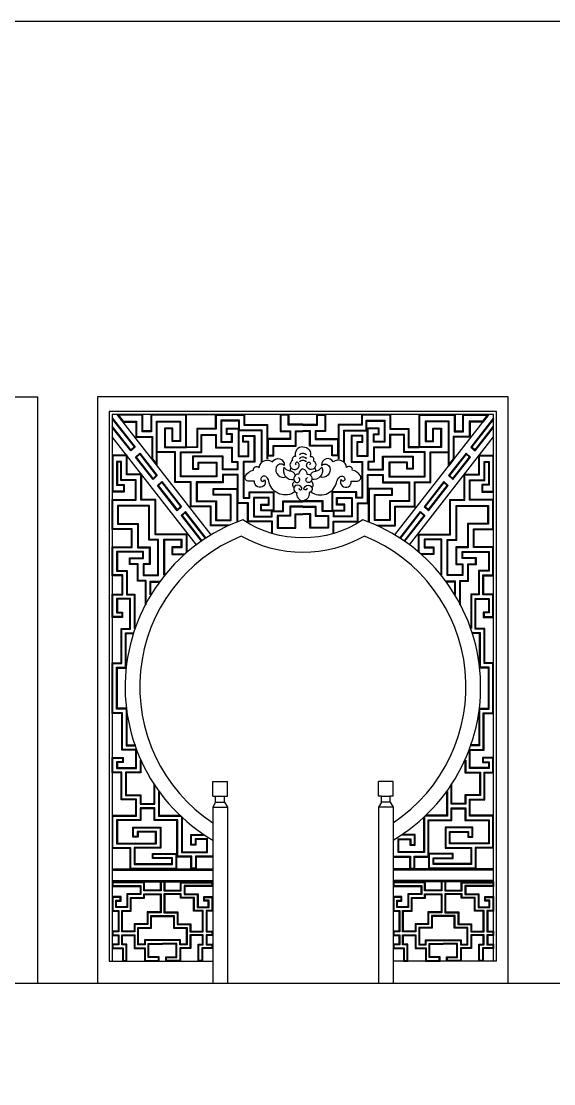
# Model space of a CAD drawing. Extents: x -66030 to 95157, y -13132 to 45879.
# Drawn here: x 32047 to 35678, y 38628 to 45879 of the extents above; entities that cross this region are included whole.
import ezdxf

# ---------------------------------------------------------------- set-up
doc = ezdxf.new("R2010")
doc.units = 0
doc.header["$LTSCALE"] = 100
doc.header["$MEASUREMENT"] = 0
for name, color, linetype in [('3', 11, 'CONTINUOUS'), ('4', 121, 'CONTINUOUS'), ('7', 105, 'CONTINUOUS')]:
    doc.layers.add(name, color=color, linetype=linetype)

msp = doc.modelspace()

# ---------------------------------------------------------------- linework, layer by layer
at = {"layer": '3', "linetype": 'ByBlock'}
for p, q in [((32667.6, 43195.2), (32667.6, 39465.2)), ((35267.6, 43195.2), (32667.6, 43195.2)), ((35267.6, 39465.2), (35267.6, 43195.2)), ((33174.3, 42974.7), (33244.2, 42974.7)), ((34760.9, 42974.7), (34691, 42974.7)), ((32987.6, 40460.2), (32998.3, 40460.2)), ((34947.6, 40460.2), (34936.9, 40460.2)), ((33109.1, 40095.2), (33109.1, 40200.2)), ((34826.1, 40095.2), (34826.1, 40200.2)), ((32667.6, 40095.2), (33352.6, 40095.2)), ((32667.6, 40085.2), (33352.6, 40085.2)), ((35267.6, 40095.2), (34582.6, 40095.2)), ((35267.6, 40085.2), (34582.6, 40085.2)), ((32667.6, 40015.2), (33352.6, 40015.2)), ((32667.6, 40005.2), (33352.6, 40005.2)), ((35267.6, 40015.2), (34582.6, 40015.2)), ((35267.6, 40005.2), (34582.6, 40005.2))]:
    msp.add_line(p, q, dxfattribs=at)
at = {"layer": '3', "color": 2}
msp.add_line((-66009.4, 39315.3), (95156.9, 39315.3), dxfattribs=at)
msp.add_lwpolyline([(95156.9, -13132.3), (-66009.4, -13132.3), (-66009.4, 45878.9), (95156.9, 45878.9)], close=True, dxfattribs=at)
at = {"layer": '3', "linetype": 'ByBlock'}
for points in [[(32667.6, 43172.4), (32822.8, 42973.4), (32793.2, 42946.2), (32667.6, 43107.4)], [(32667.6, 43164.3), (32816, 42974), (32793.8, 42953.6), (32667.6, 43115.5)], [(33174.3, 43195.2), (32930.1, 43195.2), (32930.1, 43082.7), (32876.9, 43082.7), (32876.9, 43195.2), (32700.6, 43195.2), (32740.6, 43143.8)], [(33169.3, 43190.2), (32935.1, 43190.2), (32935.1, 43077.7), (32871.9, 43077.7), (32871.9, 43190.2), (32710.8, 43190.2), (32743, 43148.8)], [(32740.6, 43143.8), (32828.1, 43143.8), (32828.1, 43039.6), (32938.1, 43039.6), (32938.1, 42890.6), (32974.8, 42843.5), (32974.8, 43145.9), (33127.8, 43145.9), (33127.8, 43016.3), (33081.2, 43016.3), (33081.2, 43102.7), (33023.3, 43102.7), (33023.3, 42969.8), (33174.3, 42969.8), (33174.3, 43195.2), (33174.3, 43195.2), (33370.5, 43195.2), (33370.5, 43099.4), (33244.2, 43099.4), (33244.2, 42974.7)], [(32743, 43148.8), (32833.1, 43148.8), (32833.1, 43044.6), (32943.1, 43044.6), (32943.1, 42892.3), (32969.8, 42858), (32969.8, 43150.9), (33132.8, 43150.9), (33132.8, 43011.3), (33076.2, 43011.3), (33076.2, 43097.7), (33028.3, 43097.7), (33028.3, 42974.8), (33169.3, 42974.8), (33169.3, 43190.2)], [(33375.5, 43190.2), (33375.5, 43094.4), (33249.2, 43094.4), (33249.2, 42969.7), (33174.3, 42969.8)], [(33370.5, 43195.2), (33569, 43195.2), (33569, 43126.4), (33726.5, 43126.4), (33726.5, 42892.2)], [(33375.5, 43190.2), (33564, 43190.2), (33564, 43121.4), (33721.5, 43121.4), (33721.5, 42892.2)], [(33689.5, 42871.3), (33689.5, 43087.7), (33535.5, 43087.7), (33535.5, 43155.8), (33408.4, 43155.8), (33408.4, 43006.1), (33486.6, 43006.1), (33486.6, 43063.2), (33451.6, 43063.2), (33451.6, 43096.9), (33525.5, 43096.9), (33525.5, 42908.2), (33598.5, 42908.2), (33598.5, 43010.8), (33563.5, 43010.8), (33563.5, 43048), (33634, 43048), (33634, 42874.5), (33560.5, 42874.5), (33560.5, 42623.4), (33605.5, 42623.4), (33605.5, 42663.6), (33765.2, 42663.6), (33765.2, 42543.4), (33685.5, 42543.4), (33685.5, 42577.5), (33737.7, 42577.5), (33737.7, 42628.9), (33631.4, 42628.9), (33631.4, 42497.4), (33759.1, 42497.4), (33759.1, 42533.4), (33835.3, 42533.4), (33835.3, 42600.2), (33967.6, 42600.2)], [(33684.5, 42871.3), (33684.5, 43082.7), (33530.5, 43082.7), (33530.5, 43150.8), (33413.4, 43150.8), (33413.4, 43011.1), (33481.6, 43011.1), (33481.6, 43058.2), (33446.6, 43058.2), (33446.6, 43101.9), (33530.5, 43101.9), (33530.5, 42913.2), (33593.5, 42913.2), (33593.5, 43005.8), (33558.5, 43005.8), (33558.5, 43053), (33639, 43053), (33639, 42869.5), (33565.5, 42869.5), (33565.5, 42628.4), (33600.5, 42628.4), (33600.5, 42668.6), (33770.2, 42668.6), (33770.2, 42538.4), (33680.5, 42538.4), (33680.5, 42582.5), (33732.7, 42582.5), (33732.7, 42623.9), (33636.4, 42623.9), (33636.4, 42502.4), (33754.1, 42502.4), (33754.1, 42538.4), (33830.3, 42538.4), (33830.3, 42605.2), (33967.6, 42605.2)], [(33967.6, 43128.4), (33872.9, 43128.4), (33872.9, 43195.2), (33813.2, 43195.2), (33813.2, 43079.6), (33878.4, 43079.6), (33878.4, 43030.8), (33726.5, 43030.8), (33726.5, 42913.3)], [(33967.6, 43123.4), (33867.9, 43123.4), (33867.9, 43190.2), (33818.2, 43190.2), (33818.2, 43084.6), (33883.4, 43084.6), (33883.4, 43025.8), (33731.5, 43025.8), (33731.5, 42918.3)], [(33967.6, 43128.4), (34062.3, 43128.4), (34062.3, 43195.2), (34122, 43195.2), (34122, 43079.6), (34056.8, 43079.6), (34056.8, 43030.8), (34208.7, 43030.8), (34208.7, 42913.3)], [(33967.6, 43123.4), (34067.3, 43123.4), (34067.3, 43190.2), (34117, 43190.2), (34117, 43084.6), (34051.8, 43084.6), (34051.8, 43025.8), (34203.7, 43025.8), (34203.7, 42918.3)], [(34245.7, 42871.3), (34245.7, 43087.7), (34399.6, 43087.7), (34399.6, 43155.8), (34526.8, 43155.8), (34526.8, 43006.1), (34448.6, 43006.1), (34448.6, 43063.2), (34483.6, 43063.2), (34483.6, 43096.9), (34409.6, 43096.9), (34409.6, 42908.2), (34336.7, 42908.2), (34336.7, 43010.8), (34371.7, 43010.8), (34371.7, 43048), (34301.2, 43048), (34301.2, 42874.5), (34374.7, 42874.5), (34374.7, 42623.4), (34329.7, 42623.4), (34329.7, 42663.6), (34170, 42663.6), (34170, 42543.4), (34249.7, 42543.4), (34249.7, 42577.5), (34197.5, 42577.5), (34197.5, 42628.9), (34303.8, 42628.9), (34303.8, 42497.4), (34176.1, 42497.4), (34176.1, 42533.4), (34099.8, 42533.4), (34099.8, 42600.2), (33967.6, 42600.2)], [(34250.7, 42871.3), (34250.7, 43082.7), (34404.6, 43082.7), (34404.6, 43150.8), (34521.8, 43150.8), (34521.8, 43011.1), (34453.6, 43011.1), (34453.6, 43058.2), (34488.6, 43058.2), (34488.6, 43101.9), (34404.6, 43101.9), (34404.6, 42913.2), (34341.7, 42913.2), (34341.7, 43005.8), (34376.7, 43005.8), (34376.7, 43053), (34296.2, 43053), (34296.2, 42869.5), (34369.7, 42869.5), (34369.7, 42628.4), (34334.7, 42628.4), (34334.7, 42668.6), (34165, 42668.6), (34165, 42538.4), (34254.7, 42538.4), (34254.7, 42582.5), (34202.5, 42582.5), (34202.5, 42623.9), (34298.8, 42623.9), (34298.8, 42502.4), (34181.1, 42502.4), (34181.1, 42538.4), (34104.8, 42538.4), (34104.8, 42605.2), (33967.6, 42605.2)], [(34564.6, 43195.2), (34366.2, 43195.2), (34366.2, 43126.4), (34208.7, 43126.4), (34208.7, 42892.2)], [(34559.6, 43190.2), (34371.2, 43190.2), (34371.2, 43121.4), (34213.7, 43121.4), (34213.7, 42892.2)], [(34559.6, 43190.2), (34559.6, 43094.4), (34686, 43094.4), (34686, 42969.7), (34760.9, 42969.8)], [(35194.6, 43143.8), (35107.1, 43143.8), (35107.1, 43039.6), (34997.1, 43039.6), (34997.1, 42890.6), (34960.4, 42843.5), (34960.4, 43145.9), (34807.4, 43145.9), (34807.4, 43016.3), (34854, 43016.3), (34854, 43102.7), (34911.9, 43102.7), (34911.9, 42969.8), (34760.9, 42969.8), (34760.9, 43195.2), (34760.9, 43195.2), (34564.6, 43195.2), (34564.6, 43099.4), (34691, 43099.4), (34691, 42974.7)], [(34760.9, 43195.2), (35005, 43195.2), (35005, 43082.7), (35058.3, 43082.7), (35058.3, 43195.2), (35234.6, 43195.2), (35194.6, 43143.8)], [(35192.1, 43148.8), (35102.1, 43148.8), (35102.1, 43044.6), (34992.1, 43044.6), (34992.1, 42892.3), (34965.4, 42858), (34965.4, 43150.9), (34802.4, 43150.9), (34802.4, 43011.3), (34859, 43011.3), (34859, 43097.7), (34906.9, 43097.7), (34906.9, 42974.8), (34765.9, 42974.8), (34765.9, 43190.2)], [(34765.9, 43190.2), (35000, 43190.2), (35000, 43077.7), (35063.3, 43077.7), (35063.3, 43190.2), (35224.4, 43190.2), (35192.1, 43148.8)], [(35267.6, 43172.4), (35112.4, 42973.4), (35142, 42946.2), (35267.6, 43107.4)], [(35267.6, 43164.3), (35119.2, 42974), (35141.3, 42953.6), (35267.6, 43115.5)], [(33726.5, 42913.3), (33769.8, 42913.3), (33769.8, 42978.4), (33921.8, 42978.4), (33921.8, 43079.6), (33967.6, 43079.6)], [(33731.5, 42918.3), (33764.8, 42918.3), (33764.8, 42983.4), (33916.8, 42983.4), (33916.8, 43084.6), (33967.6, 43084.6)], [(34203.7, 42918.3), (34170.4, 42918.3), (34170.4, 42983.4), (34018.4, 42983.4), (34018.4, 43084.6), (33967.6, 43084.6)], [(34208.7, 42913.3), (34165.4, 42913.3), (34165.4, 42978.4), (34013.4, 42978.4), (34013.4, 43079.6), (33967.6, 43079.6)], [(33138.3, 42935.9), (33279.6, 42935.9), (33279.6, 43054.8), (33371.1, 43054.8), (33371.1, 42967.9), (33481, 42967.9), (33481, 42869.6), (33519.9, 42869.6), (33519.9, 42821.6), (33423.8, 42821.6), (33423.8, 42910.7), (33215.5, 42910.7), (33215.5, 42821.6), (33259, 42821.6), (33259, 42865), (33375.5, 42865), (33375.5, 42774), (33138.1, 42774), (33138.3, 42935.9)], [(34796.9, 42935.9), (34655.6, 42935.9), (34655.6, 43054.8), (34564, 43054.8), (34564, 42967.9), (34454.2, 42967.9), (34454.2, 42869.6), (34415.3, 42869.6), (34415.3, 42821.6), (34511.4, 42821.6), (34511.4, 42910.7), (34719.7, 42910.7), (34719.7, 42821.6), (34676.2, 42821.6), (34676.2, 42865), (34559.7, 42865), (34559.7, 42774), (34797.1, 42774), (34796.9, 42935.9)], [(33467.7, 42440.2), (33341.8, 42440.2), (33341.8, 42570.5), (33206.8, 42570.5), (33206.8, 42735.1), (33099.2, 42735.1), (33099.2, 42940.9), (32974.8, 42940.9)], [(33456.8, 42435.2), (33336.8, 42435.2), (33336.8, 42565.5), (33201.8, 42565.5), (33201.8, 42730.1), (33094.2, 42730.1), (33094.2, 42935.9), (32974.8, 42935.9)], [(33244.2, 42969.7), (33174.3, 42969.7)], [(34467.5, 42440.2), (34593.4, 42440.2), (34593.4, 42570.5), (34728.4, 42570.5), (34728.4, 42735.1), (34836, 42735.1), (34836, 42940.9), (34960.4, 42940.9)], [(34478.4, 42435.2), (34598.4, 42435.2), (34598.4, 42565.5), (34733.4, 42565.5), (34733.4, 42730.1), (34841, 42730.1), (34841, 42935.9), (34960.4, 42935.9)], [(34691, 42969.7), (34760.9, 42969.7)], [(33179, 42256.5), (33179, 42379.3), (32965.4, 42379.3), (32965.4, 42615.5), (32868.6, 42615.5), (32868.6, 42787.6), (32768.9, 42787.6), (32768.9, 42918.4), (32667.6, 42918.4)], [(32667.6, 40460.2), (32827.6, 40460.2), (32827.6, 40565.2), (32727.6, 40565.2), (32727.6, 40750.2), (32667.6, 40750.2), (32667.6, 40855.2), (32742.6, 40855.2), (32742.6, 40820.2), (32702.6, 40820.2), (32702.6, 40785.2), (32827.6, 40785.2), (32827.6, 40905.2), (32732.6, 40905.2), (32732.6, 41155.2), (32667.6, 41155.2), (32667.6, 41500.2), (32727.6, 41500.2), (32727.6, 41735.2), (32787.6, 41735.2), (32787.6, 41935.2), (32702.6, 41935.2), (32702.6, 41845.9), (32737.6, 41845.9), (32737.6, 41810.9), (32667.6, 41810.9), (32667.6, 41970.2), (32734.7, 41970.2), (32734.7, 42095.2), (32667.6, 42095.2), (32667.6, 42291.8), (32799.1, 42291.8), (32799.1, 42409.6), (32667.6, 42409.6), (32667.6, 42615.8), (32825.9, 42615.8), (32825.9, 42744.3), (32726.7, 42744.3), (32726.7, 42870.2), (32702.6, 42870.2), (32702.6, 42717.3), (32748.4, 42717.3), (32748.4, 42666), (32667.6, 42666)], [(33174, 42252.2), (33174, 42374.3), (32960.4, 42374.3), (32960.4, 42610.5), (32863.6, 42610.5), (32863.6, 42782.6), (32763.9, 42782.6), (32763.9, 42913.4), (32672.6, 42913.4), (32672.6, 42671)], [(32672.6, 40240.2), (32672.6, 40455.2), (32832.6, 40455.2), (32832.6, 40570.2), (32732.6, 40570.2), (32732.6, 40755.2), (32672.6, 40755.2), (32672.6, 40850.2), (32737.6, 40850.2), (32737.6, 40825.2), (32697.6, 40825.2), (32697.6, 40780.2), (32832.6, 40780.2), (32832.6, 40910.2), (32737.6, 40910.2), (32737.6, 41160.2), (32672.6, 41160.2), (32672.6, 41495.2), (32732.6, 41495.2), (32732.6, 41730.2), (32792.6, 41730.2), (32792.6, 41940.2), (32697.6, 41940.2), (32697.6, 41840.9), (32732.6, 41840.9), (32732.6, 41815.9), (32672.6, 41815.9), (32672.6, 41965.2), (32739.7, 41965.2), (32739.7, 42100.2), (32672.6, 42100.2), (32672.6, 42286.8), (32804.1, 42286.8), (32804.1, 42414.6), (32672.6, 42414.6), (32672.6, 42610.8), (32830.9, 42610.8), (32830.9, 42749.3), (32731.7, 42749.3), (32731.7, 42875.2), (32697.6, 42875.2), (32697.6, 42712.3), (32743.4, 42712.3), (32743.4, 42671), (32672.6, 42671)], [(34756.1, 42256.5), (34756.1, 42379.3), (34969.8, 42379.3), (34969.8, 42615.5), (35066.6, 42615.5), (35066.6, 42787.6), (35166.3, 42787.6), (35166.3, 42918.4), (35267.6, 42918.4)], [(34761.1, 42252.2), (34761.1, 42374.3), (34974.8, 42374.3), (34974.8, 42610.5), (35071.6, 42610.5), (35071.6, 42782.6), (35171.3, 42782.6), (35171.3, 42913.4), (35262.6, 42913.4), (35262.6, 42671)], [(35262.6, 40240.2), (35262.6, 40455.2), (35102.6, 40455.2), (35102.6, 40570.2), (35202.6, 40570.2), (35202.6, 40755.2), (35262.6, 40755.2), (35262.6, 40850.2), (35197.6, 40850.2), (35197.6, 40825.2), (35237.6, 40825.2), (35237.6, 40780.2), (35102.6, 40780.2), (35102.6, 40910.2), (35197.6, 40910.2), (35197.6, 41160.2), (35262.6, 41160.2), (35262.6, 41495.2), (35202.6, 41495.2), (35202.6, 41730.2), (35142.6, 41730.2), (35142.6, 41940.2), (35237.6, 41940.2), (35237.6, 41840.9), (35202.6, 41840.9), (35202.6, 41815.9), (35262.6, 41815.9), (35262.6, 41965.2), (35195.5, 41965.2), (35195.5, 42100.2), (35262.6, 42100.2), (35262.6, 42286.8), (35131.1, 42286.8), (35131.1, 42414.6), (35262.6, 42414.6), (35262.6, 42610.8), (35104.3, 42610.8), (35104.3, 42749.3), (35203.5, 42749.3), (35203.5, 42875.2), (35237.6, 42875.2), (35237.6, 42712.3), (35191.7, 42712.3), (35191.7, 42671), (35262.6, 42671)], [(35267.6, 40460.2), (35107.6, 40460.2), (35107.6, 40565.2), (35207.6, 40565.2), (35207.6, 40750.2), (35267.6, 40750.2), (35267.6, 40855.2), (35192.6, 40855.2), (35192.6, 40820.2), (35232.6, 40820.2), (35232.6, 40785.2), (35107.6, 40785.2), (35107.6, 40905.2), (35202.6, 40905.2), (35202.6, 41155.2), (35267.6, 41155.2), (35267.6, 41500.2), (35207.6, 41500.2), (35207.6, 41735.2), (35147.6, 41735.2), (35147.6, 41935.2), (35232.6, 41935.2), (35232.6, 41845.9), (35197.6, 41845.9), (35197.6, 41810.9), (35267.6, 41810.9), (35267.6, 41970.2), (35200.5, 41970.2), (35200.5, 42095.2), (35267.6, 42095.2), (35267.6, 42291.8), (35136.1, 42291.8), (35136.1, 42409.6), (35267.6, 42409.6), (35267.6, 42615.8), (35109.3, 42615.8), (35109.3, 42744.3), (35208.5, 42744.3), (35208.5, 42870.2), (35232.6, 42870.2), (35232.6, 42717.3), (35186.7, 42717.3), (35186.7, 42666), (35267.6, 42666)], [(33760.4, 42384.1), (33760.4, 42467.3), (33595.9, 42467.3), (33595.9, 42592.9), (33526.4, 42592.9), (33526.4, 42786.9), (33419.4, 42786.9), (33419.4, 42734.7), (33240.6, 42734.7), (33240.6, 42601.1), (33372.6, 42601.1), (33372.6, 42472), (33478.9, 42472), (33478.9, 42649.6), (33360.6, 42649.6), (33360.6, 42686.3), (33516.4, 42686.3), (33516.4, 42460.9)], [(33755.4, 42384.1), (33755.4, 42462.3), (33590.9, 42462.3), (33590.9, 42587.9), (33521.4, 42587.9), (33521.4, 42781.9), (33424.4, 42781.9), (33424.4, 42729.7), (33245.6, 42729.7), (33245.6, 42606.1), (33377.6, 42606.1), (33377.6, 42477), (33473.9, 42477), (33473.9, 42644.6), (33355.6, 42644.6), (33355.6, 42691.3), (33521.4, 42691.3), (33521.4, 42462.9)], [(34174.7, 42384.1), (34174.7, 42467.3), (34339.3, 42467.3), (34339.3, 42592.9), (34408.8, 42592.9), (34408.8, 42786.9), (34515.8, 42786.9), (34515.8, 42734.7), (34694.6, 42734.7), (34694.6, 42601.1), (34562.6, 42601.1), (34562.6, 42472), (34456.3, 42472), (34456.3, 42649.6), (34574.6, 42649.6), (34574.6, 42686.3), (34418.8, 42686.3), (34418.8, 42460.9)], [(34179.7, 42384.1), (34179.7, 42462.3), (34344.3, 42462.3), (34344.3, 42587.9), (34413.8, 42587.9), (34413.8, 42781.9), (34510.8, 42781.9), (34510.8, 42729.7), (34689.6, 42729.7), (34689.6, 42606.1), (34557.6, 42606.1), (34557.6, 42477), (34461.3, 42477), (34461.3, 42644.6), (34579.6, 42644.6), (34579.6, 42691.3), (34413.8, 42691.3), (34413.8, 42462.9)], [(33967.6, 42568.8), (33878.8, 42568.8), (33878.8, 42506), (33793.2, 42506), (33793.2, 42419.9), (33919.6, 42419.9), (33919.6, 42513.4), (33967.6, 42513.4)], [(33967.6, 42563.8), (33883.8, 42563.8), (33883.8, 42501), (33798.2, 42501), (33798.2, 42424.9), (33914.6, 42424.9), (33914.6, 42518.4), (33967.6, 42518.4)], [(33967.6, 42568.8), (34056.3, 42568.8), (34056.3, 42506), (34141.9, 42506), (34141.9, 42419.9), (34015.6, 42419.9), (34015.6, 42513.4), (33967.6, 42513.4)], [(33967.6, 42563.8), (34051.3, 42563.8), (34051.3, 42501), (34136.9, 42501), (34136.9, 42424.9), (34020.6, 42424.9), (34020.6, 42518.4), (33967.6, 42518.4)], [(33307, 42352.3), (33166.3, 42532.7), (33136.8, 42505.6), (33273.8, 42329.9)], [(33302.8, 42349.5), (33165.7, 42525.4), (33143.6, 42505), (33277.9, 42332.7)], [(34628.1, 42352.3), (34768.9, 42532.7), (34798.4, 42505.6), (34661.4, 42329.9)], [(34632.4, 42349.5), (34769.5, 42525.4), (34791.6, 42505), (34657.3, 42332.7)], [(33020.2, 42098.4), (33020.2, 42344.5), (33141.3, 42344.5), (33141.3, 42286.1), (33078.6, 42286.1), (33078.6, 42244.9), (33165.7, 42244.9)], [(33025.2, 42098.4), (33025.2, 42339.5), (33136.3, 42339.5), (33136.3, 42291.1), (33073.6, 42291.1), (33073.6, 42239.9), (33160, 42239.9)], [(34915, 42098.4), (34915, 42344.5), (34793.9, 42344.5), (34793.9, 42286.1), (34856.5, 42286.1), (34856.5, 42244.9), (34769.5, 42244.9)], [(34910, 42098.4), (34910, 42339.5), (34798.9, 42339.5), (34798.9, 42291.1), (34861.5, 42291.1), (34861.5, 42239.9), (34775.2, 42239.9)], [(32898.3, 41897.4), (32898.3, 42063.3), (32843.9, 42063.3), (32843.9, 42176.2), (32789.5, 42176.2), (32789.5, 42212.1), (32881.5, 42212.1), (32881.5, 42259.7), (32697.6, 42259.7), (32697.6, 42125.2), (32764.7, 42125.2), (32764.7, 41965.2), (32817.6, 41965.2), (32817.6, 41734.1)], [(32893.3, 41897.4), (32893.3, 42058.3), (32838.9, 42058.3), (32838.9, 42171.2), (32784.5, 42171.2), (32784.5, 42217.1), (32876.5, 42217.1), (32876.5, 42254.7), (32702.6, 42254.7), (32702.6, 42130.2), (32769.7, 42130.2), (32769.7, 41970.2), (32822.6, 41970.2), (32822.6, 41734.1)], [(35036.9, 41897.4), (35036.9, 42063.3), (35091.3, 42063.3), (35091.3, 42176.2), (35145.7, 42176.2), (35145.7, 42212.1), (35053.6, 42212.1), (35053.6, 42259.7), (35237.6, 42259.7), (35237.6, 42125.2), (35170.5, 42125.2), (35170.5, 41965.2), (35117.6, 41965.2), (35117.6, 41734.1)], [(35041.9, 41897.4), (35041.9, 42058.3), (35096.3, 42058.3), (35096.3, 42171.2), (35150.7, 42171.2), (35150.7, 42217.1), (35058.6, 42217.1), (35058.6, 42254.7), (35232.6, 42254.7), (35232.6, 42130.2), (35165.5, 42130.2), (35165.5, 41970.2), (35112.6, 41970.2), (35112.6, 41734.1)], [(32926.2, 41964.7), (32926.2, 42057.1), (32989.6, 42057.1)], [(35009, 41964.7), (35009, 42057.1), (34945.6, 42057.1)], [(32931.2, 41964.7), (32931.2, 42052.1), (32989.6, 42052.1)], [(35004, 41964.7), (35004, 42052.1), (34945.6, 42052.1)], [(32762.6, 41185.2), (32697.6, 41185.2), (32697.6, 41470.2), (32757.6, 41470.2), (32757.6, 41705.2), (32811.4, 41705.2)], [(32764.1, 41190.2), (32702.6, 41190.2), (32702.6, 41465.2), (32762.6, 41465.2), (32762.6, 41700.2), (32811.4, 41700.2)], [(35172.6, 41185.2), (35237.6, 41185.2), (35237.6, 41470.2), (35177.6, 41470.2), (35177.6, 41705.2), (35123.8, 41705.2)], [(35171.1, 41190.2), (35232.6, 41190.2), (35232.6, 41465.2), (35172.6, 41465.2), (35172.6, 41700.2), (35123.8, 41700.2)], [(32762.6, 41185.2), (32762.6, 40935.2), (32827.6, 40935.2)], [(35172.6, 41185.2), (35172.6, 40935.2), (35107.6, 40935.2)], [(32767.6, 41163.6), (32767.6, 40940.2), (32827.6, 40940.2)], [(35167.6, 41163.6), (35167.6, 40940.2), (35107.6, 40940.2)], [(32857.6, 40837.1), (32857.6, 40755.2), (32757.6, 40755.2), (32757.6, 40595.2), (32857.6, 40595.2), (32857.6, 40535.2), (32957.6, 40535.2), (32957.6, 40672.8)], [(32862.6, 40837.1), (32862.6, 40750.2), (32762.6, 40750.2), (32762.6, 40600.2), (32862.6, 40600.2), (32862.6, 40540.2), (32952.6, 40540.2), (32952.6, 40672.8)], [(35077.6, 40837.1), (35077.6, 40755.2), (35177.6, 40755.2), (35177.6, 40595.2), (35077.6, 40595.2), (35077.6, 40535.2), (34977.6, 40535.2), (34977.6, 40672.8)], [(35072.6, 40837.1), (35072.6, 40750.2), (35172.6, 40750.2), (35172.6, 40600.2), (35072.6, 40600.2), (35072.6, 40540.2), (34982.6, 40540.2), (34982.6, 40672.8)], [(32982.6, 40622.1), (32982.6, 40455.2), (33134.3, 40455.2)], [(32987.6, 40622.1), (32987.6, 40460.2), (33129.1, 40460.2)], [(34952.6, 40622.1), (34952.6, 40455.2), (34800.8, 40455.2)], [(34947.6, 40622.1), (34947.6, 40460.2), (34806.1, 40460.2)], [(33352.6, 40180.2), (33234.6, 40180.2), (33234.6, 40100.2), (33209.6, 40100.2), (33209.6, 40180.2), (33114.1, 40180.2), (33114.1, 40430.2), (32957.6, 40430.2), (32957.6, 40510.2), (32857.6, 40510.2), (32857.6, 40430.2), (32697.6, 40430.2), (32697.6, 40265.2), (32968.3, 40265.2), (32968.3, 40350.2), (32838.3, 40350.2), (32838.3, 40315.2), (32813.3, 40315.2), (32813.3, 40375.2), (32993.3, 40375.2), (32993.3, 40240.2), (32817.6, 40240.2), (32817.6, 40125.2), (33079.1, 40125.2), (33079.1, 40170.2), (32947.6, 40170.2), (32947.6, 40195.2), (33104.1, 40195.2)], [(33352.6, 40175.2), (33239.6, 40175.2), (33239.6, 40095.2), (33204.6, 40095.2), (33204.6, 40175.2), (33109.1, 40175.2), (33109.1, 40425.2), (32952.6, 40425.2), (32952.6, 40505.2), (32862.6, 40505.2), (32862.6, 40425.2), (32702.6, 40425.2), (32702.6, 40270.2), (32963.3, 40270.2), (32963.3, 40345.2), (32843.3, 40345.2), (32843.3, 40310.2), (32808.3, 40310.2), (32808.3, 40380.2), (32998.3, 40380.2), (32998.3, 40235.2), (32822.6, 40235.2), (32822.6, 40130.2), (33074.1, 40130.2), (33074.1, 40165.2), (32942.6, 40165.2), (32942.6, 40200.2), (33109.1, 40200.2)], [(34582.6, 40180.2), (34700.6, 40180.2), (34700.6, 40100.2), (34725.6, 40100.2), (34725.6, 40180.2), (34821.1, 40180.2), (34821.1, 40430.2), (34977.6, 40430.2), (34977.6, 40510.2), (35077.6, 40510.2), (35077.6, 40430.2), (35237.6, 40430.2), (35237.6, 40265.2), (34966.9, 40265.2), (34966.9, 40350.2), (35096.9, 40350.2), (35096.9, 40315.2), (35121.9, 40315.2), (35121.9, 40375.2), (34941.9, 40375.2), (34941.9, 40240.2), (35117.6, 40240.2), (35117.6, 40125.2), (34856.1, 40125.2), (34856.1, 40170.2), (34987.6, 40170.2), (34987.6, 40195.2), (34831.1, 40195.2)], [(34582.6, 40175.2), (34695.6, 40175.2), (34695.6, 40095.2), (34730.6, 40095.2), (34730.6, 40175.2), (34826.1, 40175.2), (34826.1, 40425.2), (34982.6, 40425.2), (34982.6, 40505.2), (35072.6, 40505.2), (35072.6, 40425.2), (35232.6, 40425.2), (35232.6, 40270.2), (34971.9, 40270.2), (34971.9, 40345.2), (35091.9, 40345.2), (35091.9, 40310.2), (35126.9, 40310.2), (35126.9, 40380.2), (34936.9, 40380.2), (34936.9, 40235.2), (35112.6, 40235.2), (35112.6, 40130.2), (34861.1, 40130.2), (34861.1, 40165.2), (34992.6, 40165.2), (34992.6, 40200.2), (34826.1, 40200.2)], [(33139.1, 40450.7), (33139.1, 40205.2), (33317.6, 40205.2), (33317.6, 40300.2), (33232.6, 40300.2), (33232.6, 40260.2), (33207.6, 40260.2), (33207.6, 40325.2), (33290.4, 40325.2)], [(33144.1, 40446), (33144.1, 40210.2), (33312.6, 40210.2), (33312.6, 40295.2), (33237.6, 40295.2), (33237.6, 40255.2), (33202.6, 40255.2), (33202.6, 40330.2), (33290.4, 40330.2)], [(34796.1, 40450.7), (34796.1, 40205.2), (34617.6, 40205.2), (34617.6, 40300.2), (34702.6, 40300.2), (34702.6, 40260.2), (34727.6, 40260.2), (34727.6, 40325.2), (34644.8, 40325.2)], [(34791.1, 40446), (34791.1, 40210.2), (34622.6, 40210.2), (34622.6, 40295.2), (34697.6, 40295.2), (34697.6, 40255.2), (34732.6, 40255.2), (34732.6, 40330.2), (34644.8, 40330.2)], [(32667.6, 40235.2), (32787.6, 40235.2), (32787.6, 40095.2)], [(32672.6, 40240.2), (32792.6, 40240.2), (32792.6, 40100.2), (33104.1, 40100.2), (33104.1, 40195.2)], [(35262.6, 40240.2), (35142.6, 40240.2), (35142.6, 40100.2), (34831.1, 40100.2), (34831.1, 40195.2)], [(35267.6, 40235.2), (35147.6, 40235.2), (35147.6, 40095.2)], [(32995.1, 40005.2), (32995.1, 39950.2), (32887.6, 39950.2), (32887.6, 40005.2), (32667.6, 40005.2), (32667.6, 39975.2), (32857.6, 39975.2), (32857.6, 39925.2), (32767.6, 39925.2), (32767.6, 39835.2), (32697.6, 39835.2), (32697.6, 39875.2), (32727.6, 39875.2), (32727.6, 39905.2), (32667.6, 39905.2), (32667.6, 39805.2), (32707.6, 39805.2), (32707.6, 39670.2), (32667.6, 39670.2), (32667.6, 39640.2), (32707.6, 39640.2), (32707.6, 39580.2), (32667.6, 39580.2), (32667.6, 39550.2), (32737.6, 39550.2), (32737.6, 39465.2), (32767.6, 39465.2), (32767.6, 39580.2), (32737.6, 39580.2), (32737.6, 39640.2), (32817.6, 39640.2), (32817.6, 39550.2), (32887.6, 39550.2), (32887.6, 39465.2), (32987.6, 39465.2), (32987.6, 39495.2), (32917.6, 39495.2), (32917.6, 39580.2), (33010.1, 39580.2)], [(33000.1, 40005.2), (33000.1, 39945.2), (32882.6, 39945.2), (32882.6, 40000.2), (32672.6, 40000.2), (32672.6, 39980.2), (32862.6, 39980.2), (32862.6, 39920.2), (32772.6, 39920.2), (32772.6, 39830.2), (32692.6, 39830.2), (32692.6, 39880.2), (32722.6, 39880.2), (32722.6, 39900.2), (32672.6, 39900.2), (32672.6, 39810.2), (32712.6, 39810.2), (32712.6, 39665.2), (32672.6, 39665.2), (32672.6, 39645.2), (32712.6, 39645.2), (32712.6, 39575.2), (32672.6, 39575.2), (32672.6, 39555.2), (32742.6, 39555.2), (32742.6, 39470.2), (32762.6, 39470.2), (32762.6, 39575.2), (32732.6, 39575.2), (32732.6, 39645.2), (32822.6, 39645.2), (32822.6, 39555.2), (32892.6, 39555.2), (32892.6, 39470.2), (32982.6, 39470.2), (32982.6, 39490.2), (32912.6, 39490.2), (32912.6, 39585.2), (33010.1, 39585.2)], [(33020.1, 40005.2), (33020.1, 39945.2), (33137.6, 39945.2), (33137.6, 40000.2), (33347.6, 40000.2), (33347.6, 39980.2), (33157.6, 39980.2), (33157.6, 39920.2), (33247.6, 39920.2), (33247.6, 39830.2), (33327.6, 39830.2), (33327.6, 39880.2), (33297.6, 39880.2), (33297.6, 39900.2), (33347.6, 39900.2), (33347.6, 39810.2), (33307.6, 39810.2), (33307.6, 39665.2), (33347.6, 39665.2), (33347.6, 39645.2), (33307.6, 39645.2), (33307.6, 39575.2), (33347.6, 39575.2), (33347.6, 39555.2), (33277.6, 39555.2), (33277.6, 39470.2), (33257.6, 39470.2), (33257.6, 39575.2), (33287.6, 39575.2), (33287.6, 39645.2), (33197.6, 39645.2), (33197.6, 39555.2), (33127.6, 39555.2), (33127.6, 39470.2), (33037.6, 39470.2), (33037.6, 39490.2), (33107.6, 39490.2), (33107.6, 39585.2), (33010.1, 39585.2)], [(33025.1, 40005.2), (33025.1, 39950.2), (33132.6, 39950.2), (33132.6, 40005.2), (33352.6, 40005.2), (33352.6, 39975.2), (33162.6, 39975.2), (33162.6, 39925.2), (33252.6, 39925.2), (33252.6, 39835.2), (33322.6, 39835.2), (33322.6, 39875.2), (33292.6, 39875.2), (33292.6, 39905.2), (33352.6, 39905.2), (33352.6, 39805.2), (33312.6, 39805.2), (33312.6, 39670.2), (33352.6, 39670.2), (33352.6, 39640.2), (33312.6, 39640.2), (33312.6, 39580.2), (33352.6, 39580.2), (33352.6, 39550.2), (33282.6, 39550.2), (33282.6, 39465.2), (33252.6, 39465.2), (33252.6, 39580.2), (33282.6, 39580.2), (33282.6, 39640.2), (33202.6, 39640.2), (33202.6, 39550.2), (33132.6, 39550.2), (33132.6, 39465.2), (33032.6, 39465.2), (33032.6, 39495.2), (33102.6, 39495.2), (33102.6, 39580.2), (33010.1, 39580.2)], [(34910.1, 40005.2), (34910.1, 39950.2), (34802.6, 39950.2), (34802.6, 40005.2), (34582.6, 40005.2), (34582.6, 39975.2), (34772.6, 39975.2), (34772.6, 39925.2), (34682.6, 39925.2), (34682.6, 39835.2), (34612.6, 39835.2), (34612.6, 39875.2), (34642.6, 39875.2), (34642.6, 39905.2), (34582.6, 39905.2), (34582.6, 39805.2), (34622.6, 39805.2), (34622.6, 39670.2), (34582.6, 39670.2), (34582.6, 39640.2), (34622.6, 39640.2), (34622.6, 39580.2), (34582.6, 39580.2), (34582.6, 39550.2), (34652.6, 39550.2), (34652.6, 39465.2), (34682.6, 39465.2), (34682.6, 39580.2), (34652.6, 39580.2), (34652.6, 39640.2), (34732.6, 39640.2), (34732.6, 39550.2), (34802.6, 39550.2), (34802.6, 39465.2), (34902.6, 39465.2), (34902.6, 39495.2), (34832.6, 39495.2), (34832.6, 39580.2), (34925.1, 39580.2)], [(34915.1, 40005.2), (34915.1, 39945.2), (34797.6, 39945.2), (34797.6, 40000.2), (34587.6, 40000.2), (34587.6, 39980.2), (34777.6, 39980.2), (34777.6, 39920.2), (34687.6, 39920.2), (34687.6, 39830.2), (34607.6, 39830.2), (34607.6, 39880.2), (34637.6, 39880.2), (34637.6, 39900.2), (34587.6, 39900.2), (34587.6, 39810.2), (34627.6, 39810.2), (34627.6, 39665.2), (34587.6, 39665.2), (34587.6, 39645.2), (34627.6, 39645.2), (34627.6, 39575.2), (34587.6, 39575.2), (34587.6, 39555.2), (34657.6, 39555.2), (34657.6, 39470.2), (34677.6, 39470.2), (34677.6, 39575.2), (34647.6, 39575.2), (34647.6, 39645.2), (34737.6, 39645.2), (34737.6, 39555.2), (34807.6, 39555.2), (34807.6, 39470.2), (34897.6, 39470.2), (34897.6, 39490.2), (34827.6, 39490.2), (34827.6, 39585.2), (34925.1, 39585.2)], [(34935.1, 40005.2), (34935.1, 39945.2), (35052.6, 39945.2), (35052.6, 40000.2), (35262.6, 40000.2), (35262.6, 39980.2), (35072.6, 39980.2), (35072.6, 39920.2), (35162.6, 39920.2), (35162.6, 39830.2), (35242.6, 39830.2), (35242.6, 39880.2), (35212.6, 39880.2), (35212.6, 39900.2), (35262.6, 39900.2), (35262.6, 39810.2), (35222.6, 39810.2), (35222.6, 39665.2), (35262.6, 39665.2), (35262.6, 39645.2), (35222.6, 39645.2), (35222.6, 39575.2), (35262.6, 39575.2), (35262.6, 39555.2), (35192.6, 39555.2), (35192.6, 39470.2), (35172.6, 39470.2), (35172.6, 39575.2), (35202.6, 39575.2), (35202.6, 39645.2), (35112.6, 39645.2), (35112.6, 39555.2), (35042.6, 39555.2), (35042.6, 39470.2), (34952.6, 39470.2), (34952.6, 39490.2), (35022.6, 39490.2), (35022.6, 39585.2), (34925.1, 39585.2)], [(34940.1, 40005.2), (34940.1, 39950.2), (35047.6, 39950.2), (35047.6, 40005.2), (35267.6, 40005.2), (35267.6, 39975.2), (35077.6, 39975.2), (35077.6, 39925.2), (35167.6, 39925.2), (35167.6, 39835.2), (35237.6, 39835.2), (35237.6, 39875.2), (35207.6, 39875.2), (35207.6, 39905.2), (35267.6, 39905.2), (35267.6, 39805.2), (35227.6, 39805.2), (35227.6, 39670.2), (35267.6, 39670.2), (35267.6, 39640.2), (35227.6, 39640.2), (35227.6, 39580.2), (35267.6, 39580.2), (35267.6, 39550.2), (35197.6, 39550.2), (35197.6, 39465.2), (35167.6, 39465.2), (35167.6, 39580.2), (35197.6, 39580.2), (35197.6, 39640.2), (35117.6, 39640.2), (35117.6, 39550.2), (35047.6, 39550.2), (35047.6, 39465.2), (34947.6, 39465.2), (34947.6, 39495.2), (35017.6, 39495.2), (35017.6, 39580.2), (34925.1, 39580.2)]]:
    msp.add_lwpolyline(points, dxfattribs=at)
for points in [[(33133.3, 42940.9), (33274.6, 42940.9), (33274.6, 43059.8), (33376.1, 43059.8), (33376.1, 42972.9), (33486, 42972.9), (33486, 42874.6), (33524.9, 42874.6), (33524.9, 42816.6), (33418.8, 42816.6), (33418.8, 42905.7), (33220.5, 42905.7), (33220.5, 42826.6), (33254, 42826.6), (33254, 42870), (33380.5, 42870), (33380.5, 42769), (33133.1, 42769)], [(34801.8, 42940.9), (34660.6, 42940.9), (34660.6, 43059.8), (34559, 43059.8), (34559, 42972.9), (34449.2, 42972.9), (34449.2, 42874.6), (34410.3, 42874.6), (34410.3, 42816.6), (34516.4, 42816.6), (34516.4, 42905.7), (34714.7, 42905.7), (34714.7, 42826.6), (34681.2, 42826.6), (34681.2, 42870), (34554.7, 42870), (34554.7, 42769), (34802.1, 42769)], [(32855.3, 42931.7), (32975, 42778.1), (32945.5, 42750.9), (32825.7, 42904.5)], [(35079.9, 42931.7), (34960.2, 42778.1), (34989.7, 42750.9), (35109.4, 42904.5)], [(32854.7, 42924.3), (32968.2, 42778.7), (32946.1, 42758.3), (32832.5, 42904)], [(35080.5, 42924.3), (34966.9, 42778.7), (34989.1, 42758.3), (35102.7, 42904)], [(33006.7, 42737.4), (33140.5, 42565.9), (33111, 42538.7), (32977.2, 42710.2)], [(33006.1, 42730.1), (33133.7, 42566.4), (33111.6, 42546), (32984, 42709.7)], [(34928.4, 42737.4), (34794.7, 42565.9), (34824.2, 42538.7), (34958, 42710.2)], [(34929, 42730.1), (34801.5, 42566.4), (34823.6, 42546), (34951.2, 42709.7)], [(32877.3, 42175.8), (32877.3, 42096.2), (32983.8, 42096.2), (32983.8, 42341.9), (32922.1, 42341.9), (32922.1, 42574.8), (32703, 42574.8), (32703, 42447), (32839.8, 42447), (32839.8, 42286.3), (32920.2, 42286.3), (32920.2, 42175.8)], [(32882.3, 42170.8), (32882.3, 42101.2), (32978.8, 42101.2), (32978.8, 42336.9), (32917.1, 42336.9), (32917.1, 42569.8), (32708, 42569.8), (32708, 42452), (32844.8, 42452), (32844.8, 42291.3), (32925.2, 42291.3), (32925.2, 42170.8), (32882.3, 42170.8)], [(35057.9, 42175.8), (35057.9, 42096.2), (34951.4, 42096.2), (34951.4, 42341.9), (35013, 42341.9), (35013, 42574.8), (35232.2, 42574.8), (35232.2, 42447), (35095.4, 42447), (35095.4, 42286.3), (35015, 42286.3), (35015, 42175.8)], [(35052.9, 42170.8), (35052.9, 42101.2), (34956.4, 42101.2), (34956.4, 42336.9), (35018, 42336.9), (35018, 42569.8), (35227.2, 42569.8), (35227.2, 42452), (35090.4, 42452), (35090.4, 42291.3), (35010, 42291.3), (35010, 42170.8), (35052.9, 42170.8)], [(32732.6, 39665.2), (32732.6, 39810.2), (32792.6, 39810.2), (32792.6, 39900.2), (32882.6, 39900.2), (32882.6, 39925.2), (33000.1, 39925.2), (33000.1, 39795.2), (32910.1, 39795.2), (32910.1, 39715.2), (32822.6, 39715.2), (32822.6, 39665.2)], [(32737.6, 39670.2), (32737.6, 39805.2), (32797.6, 39805.2), (32797.6, 39895.2), (32887.6, 39895.2), (32887.6, 39920.2), (32995.1, 39920.2), (32995.1, 39800.2), (32905.1, 39800.2), (32905.1, 39720.2), (32817.6, 39720.2), (32817.6, 39670.2)], [(33287.6, 39665.2), (33287.6, 39810.2), (33227.6, 39810.2), (33227.6, 39900.2), (33137.6, 39900.2), (33137.6, 39925.2), (33020.1, 39925.2), (33020.1, 39795.2), (33110.1, 39795.2), (33110.1, 39715.2), (33197.6, 39715.2), (33197.6, 39665.2)], [(33282.6, 39670.2), (33282.6, 39805.2), (33222.6, 39805.2), (33222.6, 39895.2), (33132.6, 39895.2), (33132.6, 39920.2), (33025.1, 39920.2), (33025.1, 39800.2), (33115.1, 39800.2), (33115.1, 39720.2), (33202.6, 39720.2), (33202.6, 39670.2)], [(34647.6, 39665.2), (34647.6, 39810.2), (34707.6, 39810.2), (34707.6, 39900.2), (34797.6, 39900.2), (34797.6, 39925.2), (34915.1, 39925.2), (34915.1, 39795.2), (34825.1, 39795.2), (34825.1, 39715.2), (34737.6, 39715.2), (34737.6, 39665.2)], [(34652.6, 39670.2), (34652.6, 39805.2), (34712.6, 39805.2), (34712.6, 39895.2), (34802.6, 39895.2), (34802.6, 39920.2), (34910.1, 39920.2), (34910.1, 39800.2), (34820.1, 39800.2), (34820.1, 39720.2), (34732.6, 39720.2), (34732.6, 39670.2)], [(35202.6, 39665.2), (35202.6, 39810.2), (35142.6, 39810.2), (35142.6, 39900.2), (35052.6, 39900.2), (35052.6, 39925.2), (34935.1, 39925.2), (34935.1, 39795.2), (35025.1, 39795.2), (35025.1, 39715.2), (35112.6, 39715.2), (35112.6, 39665.2)], [(35197.6, 39670.2), (35197.6, 39805.2), (35137.6, 39805.2), (35137.6, 39895.2), (35047.6, 39895.2), (35047.6, 39920.2), (34940.1, 39920.2), (34940.1, 39800.2), (35030.1, 39800.2), (35030.1, 39720.2), (35117.6, 39720.2), (35117.6, 39670.2)], [(32930.1, 39775.2), (33010.1, 39775.2), (33090.1, 39775.2), (33090.1, 39695.2), (33177.6, 39695.2), (33177.6, 39575.2), (33127.6, 39575.2), (33127.6, 39605.2), (33010.1, 39605.2), (32892.6, 39605.2), (32892.6, 39575.2), (32842.6, 39575.2), (32842.6, 39695.2), (32930.1, 39695.2)], [(32935.1, 39690.2), (32935.1, 39770.2), (33010.1, 39770.2), (33085.1, 39770.2), (33085.1, 39690.2), (33172.6, 39690.2), (33172.6, 39580.2), (33132.6, 39580.2), (33132.6, 39610.2), (33010.1, 39610.2), (32887.6, 39610.2), (32887.6, 39580.2), (32847.6, 39580.2), (32847.6, 39690.2)], [(35005.1, 39775.2), (34925.1, 39775.2), (34845.1, 39775.2), (34845.1, 39695.2), (34757.6, 39695.2), (34757.6, 39575.2), (34807.6, 39575.2), (34807.6, 39605.2), (34925.1, 39605.2), (35042.6, 39605.2), (35042.6, 39575.2), (35092.6, 39575.2), (35092.6, 39695.2), (35005.1, 39695.2)], [(35000.1, 39690.2), (35000.1, 39770.2), (34925.1, 39770.2), (34850.1, 39770.2), (34850.1, 39690.2), (34762.6, 39690.2), (34762.6, 39580.2), (34802.6, 39580.2), (34802.6, 39610.2), (34925.1, 39610.2), (35047.6, 39610.2), (35047.6, 39580.2), (35087.6, 39580.2), (35087.6, 39690.2)]]:
    msp.add_lwpolyline(points, close=True, dxfattribs=at)
at = {"layer": '4'}
for p, q in [((29359.7, 43315.2), (32159.7, 43315.2)), ((32159.7, 39315.2), (32159.7, 43315.2)), ((33352.6, 40590.2), (33352.6, 40690.2)), ((33352.6, 40690.2), (33452.6, 40690.2)), ((33452.6, 40590.2), (33452.6, 40690.2)), ((34482.6, 40590.2), (34482.6, 40690.2)), ((34582.6, 40690.2), (34482.6, 40690.2)), ((34482.6, 40590.2), (34482.6, 40690.2)), ((34582.6, 40690.2), (34482.6, 40690.2)), ((34582.6, 40590.2), (34582.6, 40690.2)), ((34582.6, 40590.2), (34582.6, 40690.2)), ((33352.6, 40590.2), (33372.6, 40590.2)), ((33372.6, 40550.2), (33352.6, 40515.2)), ((33372.6, 40550.2), (33372.6, 40590.2)), ((33432.6, 40550.2), (33432.6, 40590.2)), ((33432.6, 40590.2), (33452.6, 40590.2)), ((33432.6, 40550.2), (33452.6, 40515.2)), ((34502.6, 40590.2), (34482.6, 40590.2)), ((34502.6, 40590.2), (34482.6, 40590.2)), ((34502.6, 40550.2), (34482.6, 40515.2)), ((34502.6, 40550.2), (34482.6, 40515.2)), ((34502.6, 40550.2), (34502.6, 40590.2)), ((34502.6, 40550.2), (34502.6, 40590.2)), ((34582.6, 40590.2), (34562.6, 40590.2)), ((34562.6, 40550.2), (34562.6, 40590.2)), ((34562.6, 40550.2), (34562.6, 40590.2)), ((34582.6, 40590.2), (34562.6, 40590.2)), ((34562.6, 40550.2), (34582.6, 40515.2)), ((34562.6, 40550.2), (34582.6, 40515.2)), ((33452.6, 40515.2), (33452.6, 39315.2)), ((34482.6, 40515.2), (34482.6, 39315.2)), ((29359.7, 39315.2), (32159.7, 39315.2)), ((32567.6, 39315.2), (33452.6, 39315.2)), ((34482.6, 39315.2), (35367.6, 39315.2))]:
    msp.add_line(p, q, dxfattribs=at)
at = {"layer": '4', "linetype": 'ByBlock'}
for p, q in [((33352.6, 40515.2), (33352.6, 40408.9)), ((34582.6, 40515.2), (34582.6, 40408.9))]:
    msp.add_line(p, q, dxfattribs=at)
at = {"layer": '4'}
msp.add_lwpolyline([(35367.6, 39315.2), (35367.6, 43315.2), (32567.6, 43315.2), (32567.6, 39315.2)], dxfattribs=at)
msp.add_lwpolyline([(34582.6, 40408.9, 0.602338), (34387.6, 42365.7, -0.268424), (33547.6, 42365.7, 0.602338), (33352.6, 40408.9)], format="xyb", dxfattribs=at)
at = {"layer": '7', "linetype": 'ByBlock'}
for p, q in [((32647.6, 43215.2), (32647.6, 39465.2)), ((35287.6, 43215.2), (32647.6, 43215.2)), ((35287.6, 39465.2), (35287.6, 43215.2)), ((33341.1, 42373.6), (32700.6, 43195.2)), ((34594.1, 42373.6), (35234.6, 43195.2)), ((33241.3, 42306.4), (32667.6, 43042.3)), ((34693.8, 42306.4), (35267.6, 43042.3)), ((33372.6, 40590.2), (33432.6, 40590.2)), ((33372.6, 40550.2), (33432.6, 40550.2)), ((34502.6, 40590.2), (34562.6, 40590.2)), ((34562.6, 40550.2), (34502.6, 40550.2)), ((34562.6, 40550.2), (34502.6, 40550.2)), ((33352.6, 40515.2), (33452.6, 40515.2)), ((34582.6, 40515.2), (34482.6, 40515.2)), ((34582.6, 40515.2), (34482.6, 40515.2)), ((33352.6, 40408.9), (33352.6, 39315.2)), ((34582.6, 40408.9), (34582.6, 39315.2)), ((32647.6, 39465.2), (33352.6, 39465.2)), ((35287.6, 39465.2), (34582.6, 39465.2))]:
    msp.add_line(p, q, dxfattribs=at)
for points in [[(33967.6, 42974.1, 0.535737), (33917.5, 42907.9, 0.696657), (33897.6, 42881, 1.163745), (33933.6, 42829, 0.430854), (33933.6, 42867.7, 1.120008), (33921.6, 42851.7)], [(33967.6, 42974.1, -0.535737), (34017.6, 42907.9, -0.696657), (34037.6, 42881, -1.163745), (34001.5, 42829, -0.430854), (34001.5, 42867.7, -1.120008), (34013.6, 42851.7)], [(33913, 42668.3, -0.534647), (33738.7, 42729, 0.156431), (33719, 42768.7, 0.579105), (33681.3, 42758.3, 1.125868), (33706.7, 42751.7, -1.396547), (33638.6, 42741, -0.054576), (33594.5, 42741, -0.535265), (33575.8, 42777, -0.238409), (33630.5, 42814.3, -0.754769), (33669.3, 42834.3, -0.589092), (33760.1, 42871.7, -0.812429), (33840.2, 42847.7, 0.544165), (33785, 42833.6, 0.629835), (33851.2, 42769.3)], [(34022.2, 42668.3, 0.534647), (34196.5, 42729, -0.156431), (34216.2, 42768.7, -0.579105), (34253.9, 42758.3, -1.125868), (34228.5, 42751.7, 1.396547), (34296.6, 42741, 0.054576), (34340.7, 42741, 0.535265), (34359.4, 42777, 0.238409), (34304.6, 42814.3, 0.754769), (34265.9, 42834.3, 0.589092), (34175.1, 42871.7, 0.812429), (34095, 42847.7, -0.544165), (34150.2, 42833.6, -0.629835), (34084, 42769.3)], [(33916.5, 42779.9, 0.323103), (33878.7, 42809.6, -0.210433), (33838.7, 42835.9, 0.600942), (33907, 42751.9)], [(33967.6, 42824.4, 0.316229), (33940.5, 42789, 0.687135), (33914.2, 42737.6, 1.22359), (33937.1, 42765)], [(33967.6, 42824.4, -0.316229), (33994.7, 42789, -0.687135), (34021, 42737.6, -1.22359), (33998.1, 42765)], [(34018.7, 42779.9, -0.323103), (34056.4, 42809.6, 0.210433), (34096.5, 42835.9, -0.600942), (34028.2, 42751.9)], [(33940.5, 42691.9, 1.335314), (33959.9, 42695.4, 0.397011), (33919.9, 42710.2, 0.751425), (33925.6, 42662.2, 0.417572), (33967.6, 42605.2)], [(33994.7, 42691.9, -1.335314), (33975.3, 42695.4, -0.397011), (34015.3, 42710.2, -0.751425), (34009.6, 42662.2, -0.417572), (33967.6, 42605.2)], [(34582.6, 40291, 0.635704), (34377, 42476.8, -0.302484), (33558.2, 42476.8, 0.635704), (33352.6, 40291)]]:
    msp.add_lwpolyline(points, format="xyb", dxfattribs=at)
for centre, radius, start, end in [((33967.2, 42895.5), 33.8, 44.20065, 134.38019), ((33968, 42895.5), 33.8, 45.61981, 135.79935), ((33967.2, 42870.3), 33.8, 44.20065, 134.38019), ((33967.2, 42847.8), 33.8, 44.20065, 134.38019), ((33968, 42870.3), 33.8, 45.61981, 135.79935), ((33968, 42847.8), 33.8, 45.61981, 135.79935), ((33911.8, 42813), 32.2, 142.25664, 186.11573), ((34023.4, 42813), 32.2, 353.88427, 37.74336), ((33919.5, 42716.1), 22.7, 104.4364, 235.88076), ((34015.7, 42716.1), 22.7, 304.11924, 75.5636)]:
    msp.add_arc(centre, radius, start, end, dxfattribs=at)

doc.saveas('drawing.dxf')
